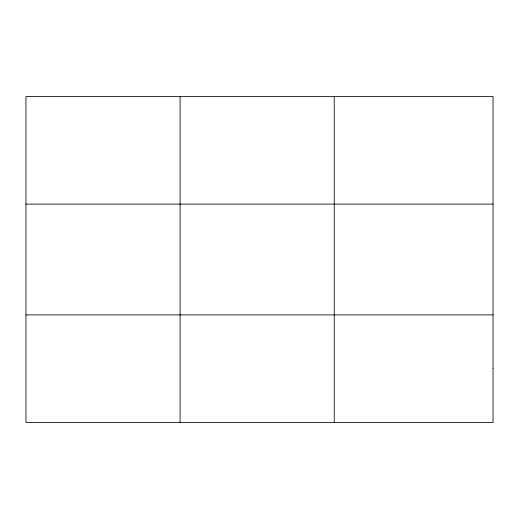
<?xml version="1.0" encoding="UTF-8"?>
<svg xmlns="http://www.w3.org/2000/svg" width="519" height="519" viewBox="0 0 519 519"><rect width="100%" height="100%" fill="white"/><g stroke="black" fill="none" stroke-linecap="round" stroke-linejoin="round"><path stroke-width="0.78" d="M180.093 422.401L180.093 96.599M334.236 422.401L334.236 96.599M25.95 204.11L493.05 204.11M25.95 314.89L493.05 314.89M493.05 368.646L493.05 422.401L25.95 422.401L25.95 96.599L493.05 96.599L493.05 368.646"/></g></svg>
